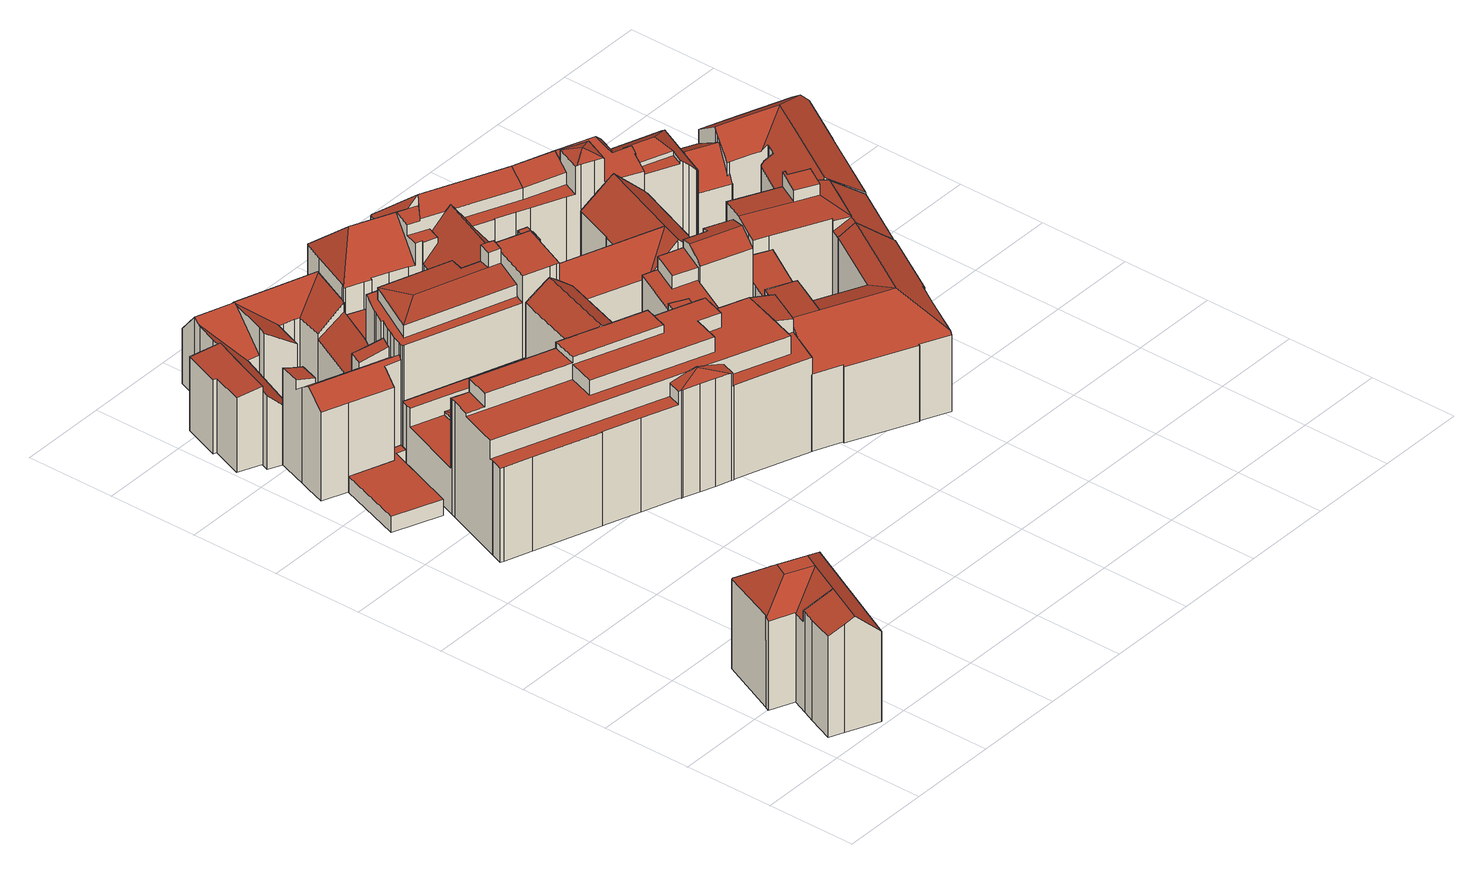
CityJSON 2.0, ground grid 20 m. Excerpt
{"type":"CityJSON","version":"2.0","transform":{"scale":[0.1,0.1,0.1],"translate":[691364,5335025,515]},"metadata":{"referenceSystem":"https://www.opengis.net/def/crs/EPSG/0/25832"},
"CityObjects":{
"building1":{"type":"Building","attributes":{"Gemeindeschluessel":"09162000","HoeheDach":"542.093","HoeheGrund":"515.956","Methode":"2000","NiedrigsteTraufeDesGebaeudes":"536.508","Geometrietyp2DReferenz":"3000","function":"31001_9998","roofType":"3100","measuredHeight":26.14,"storeysAboveGround":5},"geometry":[{"type":"MultiSurface","lod":"2","boundaries":[[[0,1,2,3]],[[4,5,6,7]],[[8,9,10,11,12]],[[13,10,9,14]],[[3,2,15,16]],[[12,5,4,8]],[[17,18,19,20]],[[21,22,23,24]],[[14,25,26,27,13]],[[28,16,15,29,30,31,32]],[[33,19,18,34,35]],[[32,31,36,37,27,26]],[[7,6,22,21]],[[13,27,37,38,11,10]],[[28,32,26,25]],[[33,35,1,0]],[[23,22,6,5,12,11,38,39,17]],[[19,33,0,3,16,28,25,14,9,8,4,7,21,24,20]],[[30,29,40]],[[40,36,31,30]],[[23,17,20,24]],[[17,39,36,40,34,18]],[[35,34,40,29,15,2,1]],[[36,39,38,37]]],"semantics":{"surfaces":[{"type":"WallSurface"},{"type":"RoofSurface"},{"type":"GroundSurface"}],"values":[0,0,0,0,0,0,0,0,0,0,0,1,0,1,0,0,1,2,0,1,0,1,1,1]}}]},
"building2":{"type":"Building","attributes":{"Gemeindeschluessel":"09162000","HoeheDach":"520.212","HoeheGrund":"516.527","Methode":"2000","NiedrigsteTraufeDesGebaeudes":"520.212","Geometrietyp2DReferenz":"3000","function":"31001_9998","roofType":"1000","measuredHeight":3.69,"storeysAboveGround":2},"geometry":[{"type":"MultiSurface","lod":"2","boundaries":[[[41,42,43,44]],[[45,46,47,48,49,50,51,43,42]],[[52,50,49,53]],[[44,43,51,54]],[[55,48,47,56]],[[57,46,45,58]],[[56,47,46,57]],[[54,51,50,52]],[[53,49,48,55]],[[41,44,54,52,53,55,56,57,58]],[[58,45,42,41]]],"semantics":{"surfaces":[{"type":"WallSurface"},{"type":"RoofSurface"},{"type":"GroundSurface"}],"values":[0,1,0,0,0,0,0,0,0,2,0]}}]},
"building3":{"type":"Building","attributes":{"Gemeindeschluessel":"09162000","HoeheDach":"534.723","HoeheGrund":"516.716","Methode":"2000","NiedrigsteTraufeDesGebaeudes":"533.783","Geometrietyp2DReferenz":"3000","function":"31001_9998","roofType":"1000","measuredHeight":18.01,"storeysAboveGround":5},"geometry":[{"type":"MultiSurface","lod":"2","boundaries":[[[59,60,61,62,63,64,65,66]],[[62,67,68,63]],[[69,70,71,68,67,72,73,74]],[[59,74,73,60]],[[66,69,74,59]],[[64,71,70,65]],[[61,72,67,62]],[[63,68,71,64]],[[60,73,72,61]],[[65,70,69,66]]],"semantics":{"surfaces":[{"type":"GroundSurface"},{"type":"WallSurface"},{"type":"RoofSurface"}],"values":[0,1,2,1,1,1,1,1,1,1]}}]},
"building4":{"type":"Building","attributes":{"Gemeindeschluessel":"09162000","HoeheDach":"540.490","HoeheGrund":"516.630","Methode":"2000","NiedrigsteTraufeDesGebaeudes":"536.910","Geometrietyp2DReferenz":"3000","function":"31001_9998","roofType":"3100","measuredHeight":23.86,"storeysAboveGround":7},"geometry":[{"type":"MultiSurface","lod":"2","boundaries":[[[75,76,77,78]],[[79,80,81,82]],[[83,84,85,86]],[[87,88,89,90]],[[91,92,93,94]],[[95,96,81,80,87,90,85,84,97,98,99,100]],[[99,98,101,102,103,104,105,106,107]],[[108,109,110,111,96,95]],[[109,108,112,113]],[[87,80,79,114,115,116,88]],[[104,103,92,91]],[[117,118,116,115]],[[113,112,76,75]],[[78,77,119,120]],[[85,90,89,121,122,123,86]],[[124,125,126,127]],[[97,128,101,98]],[[88,116,118,126,125,121,89]],[[97,84,83,129,130,94,93,131,128]],[[128,131,93,92,103,102,101]],[[122,121,125,124]],[[127,126,118,117]],[[77,76,112,108,95,100,119]],[[119,100,99,107,132,120]],[[115,114,79,82,111,110,109,113,75,78,120,132,107,106,105,104,91,94,130,129,83,86,123,122,124,127,117]],[[82,81,96,111]]],"semantics":{"surfaces":[{"type":"WallSurface"},{"type":"RoofSurface"},{"type":"GroundSurface"}],"values":[0,0,0,0,0,1,0,0,0,0,0,0,0,0,0,0,0,1,0,1,0,0,1,0,2,0]}}]},
"building5":{"type":"Building","attributes":{"Gemeindeschluessel":"09162000","HoeheDach":"522.387","HoeheGrund":"516.650","Methode":"1000","NiedrigsteTraufeDesGebaeudes":"522.387","Geometrietyp2DReferenz":"3000","function":"31001_9998","roofType":"1000","measuredHeight":5.74},"geometry":[{"type":"MultiSurface","lod":"2","boundaries":[[[133,86,134,135,136,83]],[[86,133,83,137,94,122]],[[135,134,138,139,140,136]],[[94,139,138,122]],[[136,140,139,94,137,83]],[[122,138,134,86]]],"semantics":{"surfaces":[{"type":"WallSurface"},{"type":"GroundSurface"},{"type":"RoofSurface"}],"values":[0,1,2,0,0,0]}}]},
"building6":{"type":"Building","attributes":{"Gemeindeschluessel":"09162000","HoeheDach":"522.973","HoeheGrund":"516.560","Methode":"1000","NiedrigsteTraufeDesGebaeudes":"522.973","Geometrietyp2DReferenz":"3000","function":"31001_9998","roofType":"1000","measuredHeight":6.41,"storeysAboveGround":2},"geometry":[{"type":"MultiSurface","lod":"2","boundaries":[[[141,142,143,144]],[[124,144,143,145]],[[124,122,94,91,146,147,141,144]],[[124,145,148,122]],[[94,149,150,91]],[[91,150,151,146]],[[149,148,145,143,142,152,151,150]],[[122,148,149,94]],[[147,152,142,141]],[[146,151,152,147]]],"semantics":{"surfaces":[{"type":"WallSurface"},{"type":"GroundSurface"},{"type":"RoofSurface"}],"values":[0,0,1,0,0,0,2,0,0,0]}}]},
"building7":{"type":"Building","attributes":{"Gemeindeschluessel":"09162000","HoeheDach":"534.900","HoeheGrund":"516.606","Methode":"2000","NiedrigsteTraufeDesGebaeudes":"528.037","Geometrietyp2DReferenz":"3000","function":"31001_9998","roofType":"3100","measuredHeight":18.29,"storeysAboveGround":3},"geometry":[{"type":"MultiSurface","lod":"2","boundaries":[[[153,154,155,156,157,158]],[[104,159,160,161]],[[162,163,164,165]],[[166,167,168,169]],[[170,171,172,173]],[[146,174,175,176]],[[169,168,163,162]],[[153,177,178,154]],[[171,170,165,164]],[[179,180,181,182]],[[182,181,183,184]],[[174,146,177,153,158]],[[155,183,181,180,156]],[[161,160,167,166]],[[178,177,146,176,104,161,166,169,162,165,170,173,185,179,182,184]],[[176,175,159,104]],[[171,164,163,168,167,160,159,175,174,158,157,172]],[[178,184,183,155,154]],[[185,173,172,157,156]],[[185,156,180,179]]],"semantics":{"surfaces":[{"type":"RoofSurface"},{"type":"WallSurface"},{"type":"GroundSurface"}],"values":[0,1,1,1,1,1,1,1,1,1,1,1,0,1,2,1,0,1,1,1]}}]},
"building8":{"type":"Building","attributes":{"Gemeindeschluessel":"09162000","HoeheDach":"534.700","HoeheGrund":"516.391","Methode":"2000","NiedrigsteTraufeDesGebaeudes":"528.458","Geometrietyp2DReferenz":"3000","function":"31001_1000","roofType":"3100","measuredHeight":18.31},"geometry":[{"type":"MultiSurface","lod":"2","boundaries":[[[186,187,188,189]],[[187,186,190,191]],[[192,193,194,195]],[[196,197,198,199,200,201,202,203]],[[204,205,206,207]],[[208,209,210,211,212,203,202]],[[198,213,214,215]],[[207,206,216,217]],[[216,218,219,217]],[[220,197,196,221]],[[222,211,210,223]],[[208,224,225,209]],[[226,227,228,229]],[[230,193,192,231]],[[232,233,227,226]],[[198,197,220,213]],[[234,235,236,237]],[[237,236,238,239]],[[230,240,241,242,243,244,245,194,193]],[[246,247,233,232]],[[229,228,248,249]],[[240,230,231,250]],[[198,215,251,252,190,186,189,199]],[[188,253,254,200,199,189]],[[216,206,205,248,228,227,233,247,255,238,236,235,256,201,200,254,218]],[[242,241,257,258]],[[259,256,235,234]],[[260,255,247,246]],[[244,243,261,191,190,252]],[[194,245,251,215,214,195]],[[219,218,254,253]],[[222,262,212,211]],[[196,203,212,262,221]],[[188,187,191,261,258,257,250,231,192,195,214,213,220,221,262,222,223,225,224,259,234,237,239,260,246,232,226,229,249,204,207,217,219,253]],[[244,252,251,245]],[[223,210,209,225]],[[238,255,260,239]],[[249,248,205,204]],[[259,224,208,202,201,256]],[[261,243,242,258]],[[257,241,240,250]]],"semantics":{"surfaces":[{"type":"WallSurface"},{"type":"RoofSurface"},{"type":"GroundSurface"}],"values":[0,0,0,1,0,1,0,0,0,0,0,0,0,0,0,0,0,0,1,0,0,0,1,0,1,0,0,0,0,0,0,0,0,2,0,0,0,0,0,0,0]}}]},
"building9":{"type":"Building","attributes":{"Gemeindeschluessel":"09162000","HoeheDach":"547.427","HoeheGrund":"515.998","Methode":"2000","NiedrigsteTraufeDesGebaeudes":"522.820","Geometrietyp2DReferenz":"3000","function":"31001_9998","roofType":"1000","measuredHeight":31.43,"storeysAboveGround":7},"geometry":[{"type":"MultiSurface","lod":"2","boundaries":[[[263,264,265,266,267,268,269]],[[270,271,272,273]],[[274,275,276,277]],[[278,279,280,281]],[[282,283,284,285]],[[286,287,271,270]],[[288,289,290,291]],[[292,293,294,295]],[[296,297,298,299]],[[300,301,302,303,304,305,306,307,308,309]],[[310,311,312,313]],[[314,315,316,317,318,319,320,301,300,321,322,323]],[[324,325,326]],[[327,328,329,330]],[[331,332,333,334]],[[335,336,337,338,339,340,341,342,343,344,345,346,347,348]],[[349,350,351,352]],[[339,353,354,277,340]],[[355,264,263,356]],[[280,291,357,358]],[[359,360,361,362,363,364,365,366]],[[367,368,369,370,371,338,337,336,335,348,372]],[[266,373,374,375,376,377,267]],[[312,311,378,297]],[[379,332,331,380,381,382,383]],[[356,263,269,384]],[[295,294,385,386]],[[387,388,389,390]],[[391,392,393,394]],[[391,395,392]],[[396,397,293,292]],[[398,399,400,401,402,403]],[[326,404,405]],[[406,407,408,379,383,409,410,411,412]],[[413,316,315,414]],[[415,416,417,418]],[[419,420,421,422]],[[423,314,323,424]],[[425,426,427,428]],[[343,395,391,344]],[[325,429,326]],[[430,431,432,433,434,275,274]],[[435,436,437,438,439,440]],[[338,371,441,353,339]],[[326,442,404]],[[443,444,445,446]],[[326,405,447]],[[448,449,411,410]],[[436,450,451,452,453,454,437]],[[455,456,457,458,459,460,461]],[[462,463,464,465,459,458,466,467,468,428,427,469,470,471,379,408]],[[378,286,270,472]],[[393,473,394]],[[397,474,278,293]],[[475,328,327,476,359,366,477]],[[277,354,478,430,274]],[[479,480,481,482]],[[483,484,289,288]],[[289,326,290]],[[485,486,268,487,319,318,488]],[[474,489,279,278]],[[357,490,491,358]],[[474,310,313,489]],[[492,493,273,388]],[[494,299,480,442]],[[340,277,276,341]],[[385,387,390,386]],[[472,270,273,493]],[[471,333,332,379]],[[495,496,497,498,434,433,421,420,499,500,501]],[[502,503,504,376,505,461,460,459,465,464,506,443,446,415,418,507,303,302]],[[508,509,441,371]],[[299,298,481,480]],[[404,442,480,479]],[[453,452,351,350,466,458,457]],[[269,268,486,384]],[[279,288,291,280]],[[365,364,363,400,399,398,510,511]],[[512,513,387,385]],[[514,515,516,517]],[[508,371,370,369,368,518]],[[290,326,447]],[[484,324,326]],[[519,520,287,286]],[[320,521,503,502,302,301]],[[494,442,326]],[[346,473,395,343,342,341,276,275,434,498,497,496,495,501,347]],[[344,391,394,345]],[[484,326,289]],[[306,305,522,523]],[[407,406,524,525]],[[464,463,526,506]],[[527,528,529,530,531,422,421,433,432]],[[323,322,321,532,533,424]],[[446,445,416,415]],[[375,534,455,461,505,376]],[[535,518,368,367]],[[297,378,472,298]],[[536,537,381,380,538,539,540,541,542,543,544]],[[488,318,317,545]],[[414,315,314,423]],[[361,360,359,476,327,330,546,349,352,451,450,436,435,440,547,548,549,550,551,355,356,384,486,485,488,545,413,414,423,424,533,532,309,308,307,306,523,552,553,554,555,419,422,531,530,529,556,557,543,542,541,540,539,558,559,560,403,402,401,362]],[[429,494,326]],[[489,483,288,279]],[[358,491,513,512]],[[440,439,561,547]],[[562,563,511,510,564,565,283,282,426]],[[534,375,374,566]],[[409,383,382,381,537,536,544,448,410],[390,389,272,271,287,520,567,396,292,295,386]],[[311,519,286,378]],[[568,312,297,296]],[[554,500,499,555]],[[515,412,411]],[[548,547,561,566,374,373,549]],[[345,394,473,346]],[[285,284,569,570]],[[352,351,452,451]],[[515,411,449,571,528,527,516]],[[570,569,572,559,558,539,538]],[[388,273,272,389]],[[506,526,444,443]],[[555,499,420,419]],[[482,481,493,492]],[[535,367,372,522,305,304]],[[393,392,395,473]],[[334,470,469,427,426,282,285,570,538,380,331]],[[550,549,373,266,265,551]],[[545,317,316,413]],[[293,278,281,294]],[[475,477,562,426,425]],[[524,406,412,515,514,517,478,354,353,441,509]],[[429,296,299,494]],[[349,546,330,329,467,466,350]],[[334,333,471,470]],[[517,516,527,432,431,430]],[[396,567,573,397]],[[477,366,365,511,563,562]],[[405,404,479,490]],[[294,281,512,385]],[[567,520,519,573]],[[522,372,348,347,501,500,554,553,552,523]],[[325,568,296,429]],[[489,313,574,483]],[[397,573,310,474]],[[447,405,490,357]],[[564,510,398,403,560,559,572]],[[490,479,482,491]],[[377,376,504,503]],[[507,418,417,525,524,509,508,518,535,304,303]],[[283,565,564,572,569,284]],[[483,574,324,484]],[[491,482,492,513]],[[532,321,300,309]],[[313,312,568,574]],[[454,453,457,456]],[[430,478,517]],[[445,444,526,463,462,408,407,525,417,416]],[[573,519,311,310]],[[268,267,377,503,521,487]],[[401,400,363,362]],[[551,265,264,355]],[[449,448,544,543,557,556,571]],[[529,528,571,556]],[[281,280,358,512]],[[513,492,388,387]],[[298,472,493,481]],[[319,487,521,320]],[[561,439,438,437,454,456,455,534,566]],[[574,568,325,324]],[[468,467,329,328,475,425,428]],[[291,290,447,357]]],"semantics":{"surfaces":[{"type":"RoofSurface"},{"type":"WallSurface"},{"type":"GroundSurface"}],"values":[0,0,0,0,1,0,0,0,0,1,0,0,0,1,1,0,1,1,1,0,1,1,0,0,1,1,0,0,0,0,0,1,0,1,1,1,1,1,1,1,0,1,1,1,0,1,0,1,1,1,1,0,0,0,1,1,0,0,0,1,0,0,0,0,0,1,0,0,0,0,0,1,0,0,0,1,0,0,0,1,0,0,0,0,1,0,1,1,0,1,1,1,1,1,1,1,1,0,1,1,1,2,0,0,0,1,1,1,0,0,0,1,1,1,1,1,1,0,1,0,1,1,0,0,0,0,1,1,0,1,0,0,1,1,0,0,0,0,0,0,1,0,0,0,0,1,0,1,1,0,0,0,1,0,1,1,0,0,0,1,1,1,1,0,0,0,1,0,0,0,0]}}]},
"building10":{"type":"Building","attributes":{"Gemeindeschluessel":"09162000","HoeheDach":"550.510","HoeheGrund":"516.141","Methode":"2000","NiedrigsteTraufeDesGebaeudes":"523.410","Geometrietyp2DReferenz":"3000","function":"31001_9998","roofType":"3100","measuredHeight":34.37,"storeysAboveGround":6},"geometry":[{"type":"MultiSurface","lod":"2","boundaries":[[[575,576,577,578]],[[575,579,580,581,582,576]],[[583,584,585,586,587,588]],[[589,590,591,592,593]],[[594,595,596,597,598]],[[599,600,601,602,598,597]],[[603,604,605,606,607,608]],[[609,610,605,604]],[[611,612,613,614]],[[587,586,615,616]],[[617,618,619,620,621,622]],[[623,624,625,626]],[[627,628,629,630,631,632]],[[633,616,634,635,636,637]],[[615,586,585,625,624]],[[638,639,607,606]],[[640,641,642,643]],[[644,645,646,647,632,631]],[[648,649,650,651]],[[627,632,647,652]],[[653,654,655,656]],[[657,658,659,660]],[[661,662,663,664]],[[628,665,666,667,629]],[[614,613,668,669]],[[595,670,671,672,596]],[[673,674,675,676]],[[648,677,678,649]],[[679,680,681,682]],[[683,635,634,623,684]],[[685,686,619,618]],[[596,672,599,597]],[[687,683,639,638]],[[683,687,636,635]],[[589,593,641,640]],[[688,689,690,633,637]],[[584,603,608,626,625,585]],[[662,691,630,629,692]],[[582,581,621,620]],[[693,694,695,696,697,698]],[[694,699,646,645,700,695]],[[617,622,610,609]],[[682,681,701,702]],[[661,664,696,695,700]],[[599,592,591,703,704,698,697,663]],[[705,706,686,685]],[[707,708,580,579]],[[709,710,706,705]],[[620,619,686,706,710,659,658,577,576,582]],[[599,663,662,692,600]],[[676,675,711,712]],[[664,663,697,696]],[[713,703,591,590]],[[714,715,612,611]],[[701,681,680,650,649,678,716,642,641,593,592,599,672,671]],[[602,717,594,598]],[[718,717,602,601,719,720]],[[684,623,626,608,607,639]],[[721,704,703,713]],[[693,698,704,721]],[[688,637,715,714]],[[652,647,646,699]],[[578,577,658,657]],[[661,700,645,644,691,662]],[[648,651,679,682,702,670,595,594,717,718,689,688,714,611,614,669,673,676,712,653,656,707,579,575,578,657,660,709,705,685,618,617,609,604,603,584,583,665,628,627,652,699,694,693,721,713,590,589,640,643,722,677]],[[722,716,678,677]],[[651,650,680,679]],[[712,711,654,653]],[[643,642,716,722]],[[656,655,708,707]],[[634,616,615,624,623]],[[691,644,631,630]],[[718,720,690,689]],[[684,639,683]],[[669,668,674,673]],[[583,588,666,665]],[[687,638,606,605,610,622,621,581,580,708,655,654,711,675,674,668,613,612,715,637,636]],[[670,702,701,671]],[[660,659,710,709]],[[667,666,588,587,616,633,690,720,719]],[[667,719,601,600,692,629]]],"semantics":{"surfaces":[{"type":"WallSurface"},{"type":"RoofSurface"},{"type":"GroundSurface"}],"values":[0,0,0,0,0,1,0,0,0,0,0,0,0,0,1,0,0,1,0,0,0,0,0,0,0,0,0,0,0,1,0,1,0,0,0,0,0,1,0,0,0,0,0,1,1,0,0,0,1,1,0,0,0,0,1,0,0,1,0,0,0,0,0,0,2,0,0,0,0,0,0,0,0,1,0,0,1,0,0,1,0]}}]},
"building11":{"type":"Building","attributes":{"Gemeindeschluessel":"09162000","HoeheDach":"523.420","HoeheGrund":"516.300","Methode":"2000","NiedrigsteTraufeDesGebaeudes":"523.420","Geometrietyp2DReferenz":"3000","function":"51009_1610","roofType":"1000","measuredHeight":7.12},"geometry":[{"type":"MultiSurface","lod":"2","boundaries":[[[695,723,724,725,726]],[[727,723,695,728]],[[729,730,731,727,728]],[[728,695,726,729]],[[729,726,725,730]],[[731,724,723,727]],[[730,725,724,731]]],"semantics":{"surfaces":[{"type":"RoofSurface"},{"type":"WallSurface"},{"type":"GroundSurface"}],"values":[0,1,2,1,1,1,1]}}]},
"building12":{"type":"Building","attributes":{"Gemeindeschluessel":"09162000","HoeheDach":"551.150","HoeheGrund":"516.136","Methode":"2000","NiedrigsteTraufeDesGebaeudes":"536.409","Geometrietyp2DReferenz":"3000","function":"31001_9998","roofType":"3100","measuredHeight":35.01,"storeysAboveGround":7},"geometry":[{"type":"MultiSurface","lod":"2","boundaries":[[[732,733,734]],[[735,736,737,618]],[[738,739,740,741]],[[742,743,744,745]],[[746,747,733,732]],[[748,721,749,750,751,752,753]],[[754,755,756,757,758,759]],[[760,761,762]],[[763,764,765,766,767]],[[609,768,739,738]],[[583,769,770,584]],[[771,772,773,774]],[[775,776,777,778,779]],[[780,781,782]],[[783,784,761,760]],[[754,759,785,786,787,788,789,790,791]],[[792,793,788,787,794,795,796,797]],[[705,798,799,709]],[[618,737,800,685]],[[801,790,789,802]],[[751,762,803,742,745,804,752]],[[778,777,805,806,807,808]],[[584,770,809,603]],[[775,810,811,812,813,799,798,800,737,736,776]],[[814,782,781,815,816,817,818,819,820,740,739,768,821,809,770,769]],[[816,807,806,817]],[[822,823,824,825]],[[810,775,734,826,827,828,829,830]],[[628,831,832,665]],[[735,833,805,777,776,736]],[[795,794,834,835]],[[836,761,784,837]],[[838,839,840,841]],[[743,825,824,773,772,842,733]],[[603,809,821,604]],[[660,813,812,657]],[[843,828,827,844]],[[845,846,758,757]],[[746,732,734,775,779]],[[815,808,807,816]],[[751,750,760,762]],[[804,745,744,847]],[[819,848,849,820]],[[850,764,763]],[[851,852,853,854]],[[855,657,812,811,856]],[[786,785,857,858]],[[859,590,589,860]],[[814,832,831,861,862,863,864,865,866,780,782]],[[867,854,853,830,829]],[[841,840,868,869]],[[768,609,604,821]],[[822,825,839,838]],[[869,868,765,764,850,846,845,870]],[[803,762,761,836]],[[864,871,865]],[[802,789,788,793]],[[834,786,858,835]],[[781,780,744,743,733,747]],[[756,755,872,801,802,793,792,589,590,713,721,748,873,874,875,876,877,627,628,665,583,584,603,604,609,738,741,849,848,878,833,735,618,685,705,709,660,657,855,851,854,867,843,844,771,774,823,822,838,841,869,870,845,757]],[[848,819,818,878]],[[879,875,874,880]],[[857,785,759,758,846,850,763,767,881]],[[755,754,791,872]],[[713,590,859,837,784,783,882]],[[879,880,883,753,752,804,847,866,865,871]],[[709,799,813,660]],[[742,766,765,868,840,839,825,743]],[[583,665,832,814,769]],[[741,740,820,849]],[[855,856,852,851]],[[685,800,798,705]],[[627,861,831,628]],[[872,791,790,801]],[[771,844,827,884,842,772]],[[876,863,862,877]],[[833,878,818,817,806,805]],[[810,830,853,852,856,811]],[[749,882,783,760,750]],[[826,884,827]],[[859,860,797,796,881,767,766,742,803,836,837]],[[792,797,860,589]],[[795,835,858,857,881,796]],[[774,773,824,823]],[[847,744,780,866]],[[781,747,746,779,778,808,815]],[[748,753,883,873]],[[734,733,842,884,826]],[[794,787,786,834]],[[876,875,879,871,864,863]],[[867,829,828,843]],[[713,882,749,721]],[[877,862,861,627]],[[873,883,880,874]]],"semantics":{"surfaces":[{"type":"WallSurface"},{"type":"RoofSurface"},{"type":"GroundSurface"}],"values":[0,0,0,1,0,0,0,1,1,0,0,0,0,0,1,1,0,0,0,0,0,1,0,1,1,0,0,1,0,0,1,0,0,1,0,0,0,0,1,0,1,0,0,0,0,0,1,0,1,0,0,0,0,0,0,0,0,0,1,2,0,0,1,0,0,1,0,1,0,0,0,0,0,0,0,0,0,1,1,0,1,0,0,0,0,0,0,1,0,0,0,0,0,0]}}]},
"building13":{"type":"Building","attributes":{"Gemeindeschluessel":"09162000","HoeheDach":"539.870","HoeheGrund":"516.060","Methode":"2000","NiedrigsteTraufeDesGebaeudes":"519.940","Geometrietyp2DReferenz":"3000","function":"31001_9998","roofType":"3100","measuredHeight":23.81,"storeysAboveGround":6},"geometry":[{"type":"MultiSurface","lod":"2","boundaries":[[[885,886,887,888]],[[889,890,891,892]],[[893,894,895,896]],[[897,898,899,900]],[[901,902,903,904,905]],[[906,907,908,909,910,911,912]],[[913,914,906,912]],[[915,916,917,918]],[[919,904,903,920]],[[896,895,921,922]],[[923,924,925,926]],[[904,919,927,928,929,930,931,932,905]],[[933,934,935,936]],[[910,909,937,938]],[[902,939,940,941,942,903]],[[930,929,887,886,943,944,925,924,937,909,908]],[[908,907,931,930]],[[941,945,946,936,935,947,942]],[[948,892,891,949,916,915]],[[921,950,951,914,913,952,953,922]],[[954,955,890,889]],[[918,917,894,893]],[[926,925,944,956]],[[940,898,897,957,945,941]],[[958,959,960,961]],[[961,962,963,964,954,889,892,948,915,918,893,896,922,953,952,913,912,911,910,938,923,926,956,965,885,888,966,933,936,946,945,957,897,900,958]],[[938,937,924,923]],[[905,932,931,907,906,914,951,950]],[[967,968,969,960,959,899,898,940,939,902]],[[956,944,943,965]],[[920,903,942,947]],[[965,943,886,885]],[[920,947,935,934,928,927,919]],[[961,960,969,962]],[[954,964,963,962,969,968,967,955]],[[900,899,959,958]],[[917,916,949,891,890,955,967,902,901,905,950,921,895,894]],[[929,928,934,933,966,888,887]]],"semantics":{"surfaces":[{"type":"WallSurface"},{"type":"RoofSurface"},{"type":"GroundSurface"}],"values":[0,0,0,0,1,0,0,0,0,0,0,0,0,0,1,1,0,0,0,0,0,0,0,0,0,2,0,1,1,0,0,0,1,0,0,0,1,0]}}]},
"building14":{"type":"Building","attributes":{"Gemeindeschluessel":"09162000","HoeheDach":"543.184","HoeheGrund":"516.090","Methode":"2000","NiedrigsteTraufeDesGebaeudes":"534.345","Geometrietyp2DReferenz":"3000","function":"31001_9998","roofType":"3100","measuredHeight":27.09,"storeysAboveGround":7},"geometry":[{"type":"MultiSurface","lod":"2","boundaries":[[[970,971,972,973,974]],[[900,897,975,945,936,976,933,977,888,885,965,978,979,980,981,982,983,984,985,986,987,988]],[[977,933,989,990,991,888]],[[972,992,993,973]],[[994,995,996,997]],[[998,999,1000,985,984,983,1001]],[[972,1002,1003,1004,1005,992]],[[1004,1003,1006,988,987,986,1007]],[[982,1008,1001,983]],[[900,1009,898,897]],[[975,897,898,971,970,945]],[[1010,1011,995,994]],[[997,996,1012,981,980,979,1013]],[[981,1012,1008,982]],[[974,973,993,989,933,976,936]],[[988,1006,1009,900]],[[1011,998,1001,1008,1012,996,995]],[[898,1009,1006,1003,1002,972,971]],[[991,990,989,993,992,1010,994,1014,1015,1016]],[[945,970,974,936]],[[1015,1014,1013,979,978,965]],[[994,997,1013,1014]],[[999,998,1011,1010]],[[888,991,1016,885]],[[1005,1004,1007,1000,999,1010,992]],[[985,1000,1007,986]],[[885,1016,1015,965]]],"semantics":{"surfaces":[{"type":"RoofSurface"},{"type":"GroundSurface"},{"type":"WallSurface"}],"values":[0,1,2,2,2,2,2,2,2,2,2,2,2,2,2,2,0,0,0,2,2,0,2,2,0,2,2]}}]},
"building15":{"type":"Building","attributes":{"Gemeindeschluessel":"09162000","HoeheDach":"537.921","HoeheGrund":"516.160","Methode":"2000","NiedrigsteTraufeDesGebaeudes":"520.029","Geometrietyp2DReferenz":"3000","function":"31001_9998","roofType":"1000","measuredHeight":21.76,"storeysAboveGround":4},"geometry":[{"type":"MultiSurface","lod":"2","boundaries":[[[1017,1018,1019,1020]],[[1021,1022,1019,1018,1023,1024,1025,1026]],[[1027,1028,1029,1030,1031,1032,1033,1034,1035,1036,1037]],[[1021,1033,1032,1031,1038,1039,1040,1041,1022]],[[1018,1017,1042,1043,1044,1023]],[[1045,1046,1028,1027,1037,1047]],[[1020,1019,1022,1041]],[[1048,1049,1044,1043]],[[1033,1021,1026,1034]],[[1050,1051,1052,1053]],[[1037,1036,1035,1054,1055,1047]],[[1053,1052,1049,1048]],[[1035,1034,1026,1025,1024,1051,1050,1056,1057,1058,1054]],[[1023,1044,1049,1052,1051,1024]],[[1048,1043,1042,1017,1020,1041,1040,1039,1038,1059,1060,1046,1045,1047,1055,1054,1058,1057,1056,1050,1053]],[[1030,1029,1060,1059,1038,1031]],[[1060,1029,1028,1046]]],"semantics":{"surfaces":[{"type":"WallSurface"},{"type":"RoofSurface"},{"type":"GroundSurface"}],"values":[0,1,1,0,0,0,0,0,0,0,0,0,0,1,2,0,0]}}]},
"building16":{"type":"Building","attributes":{"Gemeindeschluessel":"09162000","HoeheDach":"540.256","HoeheGrund":"516.060","Methode":"2000","NiedrigsteTraufeDesGebaeudes":"534.549","Geometrietyp2DReferenz":"3000","function":"31001_9998","roofType":"3100","measuredHeight":24.2,"storeysAboveGround":5},"geometry":[{"type":"MultiSurface","lod":"2","boundaries":[[[1061,1062,1063,1064]],[[1065,1066,1067,1068,1069,1070]],[[1071,1072,1073,1074]],[[1075,1076,1077,1078,1079,1080]],[[1081,986,1082,1083,1084,985]],[[1082,1085,1086,1080,1079,1078,1087,1088,1089,1083]],[[988,1085,1082,986]],[[1090,1086,1085,988]],[[1091,1092,1093,1094,1095,1096]],[[1068,1067,1091,1096]],[[985,1084,1097,983]],[[1098,1099,1088,1087,1100,1101,1102,1093,1092]],[[982,1103,1104,981]],[[1064,1063,1105,1106]],[[1102,1101,1100,1107,1108,1109,1094,1093]],[[1078,1077,1110,1107,1100,1087]],[[1111,1112,1113,1088,1099,1098,1092,1091,1067,1066,1065]],[[1114,1115,1116,1117]],[[1106,1105,1118,1119]],[[1117,1120,1072,1071]],[[1075,1080,1086,1090]],[[1121,1122,1123,1124]],[[1118,1125,1122,1121,1126,1119]],[[1127,1128,1062,1061]],[[1116,1120,1117]],[[981,1104,1115,1114]],[[1129,1130,1124,1123,1113,1112,1111,1131]],[[983,1097,1103,982]],[[1076,1075,1090,988,986,1081,985,983,982,981,1114,1117,1071,1074,1127,1061,1064,1106,1119,1126,1121,1124,1130,1129,1131,1070,1069,1068,1096,1095,1094,1109,1108,1107,1110,1077]],[[1097,1084,1083,1089,1088,1113,1123,1122,1125,1118,1105,1063,1062,1128,1073,1072,1120,1116,1115,1104,1103]],[[1131,1111,1065,1070]],[[1074,1073,1128,1127]]],"semantics":{"surfaces":[{"type":"WallSurface"},{"type":"RoofSurface"},{"type":"GroundSurface"}],"values":[0,0,0,0,0,1,0,0,0,0,0,1,0,0,0,0,1,0,0,0,0,0,0,0,0,0,0,0,2,1,0,0]}}]}
},
"vertices":[
[43,55,10],[43,55,244],[67,113,242],[67,113,10],[173,309,10],[173,309,218],[181,306,218],[181,306,10],[110,336,10],[103,339,10],[103,339,216],[105,338,218],[110,336,218],[46,210,221],[46,210,10],[79,140,241],[79,140,10],[274,264,218],[147,10,218],[147,10,10],[274,264,10],[200,298,10],[200,298,217],[207,295,217],[207,295,10],[40,199,10],[40,199,216],[42,204,221],[95,176,10],[82,147,241],[82,147,216],[94,175,215],[95,176,217],[75,41,10],[96,32,271],[75,41,260],[178,196,271],[118,223,271],[134,254,271],[194,228,271],[141,122,271],
[37,1112,15],[37,1112,52],[88,1257,52],[88,1257,15],[142,1071,52],[202,1235,52],[222,1227,52],[227,1239,52],[229,1245,52],[194,1256,52],[182,1223,52],[194,1256,15],[229,1245,15],[182,1223,15],[227,1239,15],[222,1227,15],[202,1235,15],[142,1071,15],
[2,1460,17],[29,1530,17],[22,1533,17],[53,1615,17],[114,1591,17],[94,1542,17],[72,1486,17],[54,1439,17],[53,1615,188],[114,1591,197],[54,1439,197],[72,1486,197],[94,1542,197],[22,1533,188],[29,1530,189],[2,1460,189],
[182,1223,16],[182,1223,221],[88,1257,221],[88,1257,16],[248,1285,16],[248,1285,227],[239,1269,241],[239,1269,16],[99,1343,16],[99,1343,224],[189,1310,224],[189,1310,16],[253,1294,219],[253,1294,244],[192,1316,230],[192,1316,219],[97,1399,16],[97,1399,235],[115,1391,231],[115,1391,16],[232,1252,255],[233,1253,254],[101,1349,219],[62,1364,219],[55,1344,236],[46,1320,255],[62,1364,241],[75,1401,240],[77,1409,240],[77,1409,16],[75,1401,16],[62,1364,16],[55,1344,16],[229,1245,249],[229,1245,16],[232,1252,16],[233,1253,16],[194,1256,248],[194,1256,16],[253,1294,16],[254,1297,16],[254,1297,245],[267,1319,16],[267,1319,246],[32,1278,221],[32,1278,16],[207,1347,230],[207,1347,16],[192,1316,16],[219,1341,16],[219,1341,233],[263,1320,245],[263,1320,16],[101,1349,231],[101,1349,16],[114,1387,16],[114,1387,231],[46,1320,16],
[149,1324,16],[189,1310,74],[149,1324,74],[99,1343,74],[101,1348,16],[207,1347,74],[115,1391,74],[101,1348,74],
[224,1382,16],[224,1382,80],[237,1377,80],[237,1377,16],[219,1341,80],[120,1451,16],[232,1398,16],[207,1347,80],[115,1391,80],[97,1399,80],[120,1451,80],[232,1398,80],
[174,1573,131],[199,1565,132],[232,1651,199],[147,1680,199],[143,1668,190],[174,1572,130],[77,1409,155],[48,1423,185],[48,1423,16],[94,1542,16],[94,1542,187],[114,1591,188],[114,1591,16],[54,1439,16],[54,1439,186],[72,1486,186],[72,1486,16],[123,1616,16],[123,1616,189],[140,1660,190],[140,1660,16],[120,1451,134],[97,1400,136],[97,1400,16],[174,1573,16],[199,1565,16],[164,1724,16],[164,1724,143],[249,1697,142],[249,1697,16],[232,1652,198],[232,1652,16],[147,1680,16],
[369,1502,196],[369,1502,14],[410,1592,14],[410,1592,196],[365,1495,196],[365,1495,14],[219,1341,14],[219,1341,140],[237,1376,139],[237,1376,14],[297,1585,143],[320,1578,143],[331,1574,143],[411,1594,196],[411,1595,197],[233,1655,197],[233,1654,196],[288,1588,143],[361,1660,14],[361,1660,143],[361,1659,144],[361,1659,14],[232,1652,196],[199,1565,197],[191,1546,196],[262,1524,143],[285,1589,145],[331,1574,14],[308,1511,14],[308,1511,148],[364,1658,144],[364,1658,14],[430,1636,145],[430,1636,14],[320,1578,14],[297,1585,14],[262,1524,14],[191,1546,14],[232,1652,14],[199,1565,14],[351,1663,14],[351,1663,144],[354,1662,144],[354,1662,14],[263,1320,175],[263,1320,14],[328,1670,14],[328,1670,144],[250,1696,14],[250,1696,145],[318,1674,144],[318,1674,14],[318,1675,143],[318,1675,14],[281,1348,176],[283,1352,176],[314,1400,178],[318,1407,178],[364,1493,175],[307,1510,135],[324,1671,14],[324,1671,144],[355,1663,143],[355,1663,14],[281,1348,14],[307,1510,148],[364,1493,196],[431,1636,14],[431,1636,144],[324,1672,143],[249,1697,144],[283,1352,14],[314,1400,14],[249,1697,14],[324,1672,14],[318,1407,14],[285,1589,14],
[478,761,259],[512,749,259],[545,737,259],[576,726,259],[535,772,274],[474,763,259],[474,762,259],[657,1059,88],[658,1061,78],[630,1070,78],[630,1068,88],[424,975,147],[474,1121,147],[456,1127,147],[406,981,147],[616,963,97],[618,972,105],[602,980,105],[596,973,97],[780,970,253],[780,970,283],[726,990,283],[726,990,253],[675,1039,88],[676,1040,78],[621,983,111],[625,996,114],[618,999,114],[609,989,111],[614,955,78],[615,957,88],[592,969,88],[591,967,78],[652,1025,111],[662,1032,105],[649,1046,105],[643,1035,111],[107,924,227],[109,930,227],[109,930,269],[142,1015,269],[142,1015,276],[157,1054,276],[157,1054,10],[142,1015,10],[109,930,10],[107,924,10],[664,982,97],[675,1015,97],[666,1014,105],[658,987,105],[103,893,227],[164,872,227],[309,821,227],[309,822,227],[391,793,227],[470,765,227],[481,796,227],[105,920,227],[96,896,227],[96,895,227],[639,1002,114],[642,1012,114],[628,1010,116],[876,908,10],[876,908,83],[850,860,83],[850,860,10],[669,953,253],[669,953,268],[706,933,268],[706,933,253],[200,1055,115],[238,1042,115],[357,999,115],[380,991,115],[402,983,115],[406,981,115],[456,1127,115],[422,1139,115],[406,1145,115],[369,1037,115],[251,1080,115],[288,1188,115],[217,1213,115],[162,1069,115],[802,769,10],[802,769,257],[800,765,257],[800,765,10],[402,983,321],[406,981,321],[512,749,10],[478,761,10],[601,1002,111],[590,998,105],[905,962,10],[907,966,10],[924,998,10],[928,1006,10],[928,1006,296],[924,998,299],[907,966,311],[905,962,309],[200,1055,276],[200,1055,307],[238,1042,307],[357,999,307],[380,991,307],[162,1069,276],[579,725,258],[581,724,258],[592,756,258],[554,770,269],[536,776,274],[670,1036,97],[640,897,268],[727,1063,253],[727,1063,78],[669,953,78],[640,897,78],[474,762,10],[576,993,88],[574,993,78],[578,1023,88],[592,1050,88],[591,1052,78],[576,1023,78],[369,1037,123],[361,1101,138],[296,1124,138],[251,1080,123],[406,1145,123],[649,958,78],[648,960,88],[864,1015,301],[866,1019,299],[871,1032,295],[871,1032,10],[866,1019,10],[864,1015,10],[618,1021,114],[615,1014,114],[570,922,321],[570,922,303],[640,897,303],[570,922,78],[522,939,78],[522,939,284],[522,939,321],[309,821,10],[164,872,10],[342,878,269],[342,878,303],[362,936,303],[362,936,269],[229,1238,10],[229,1238,157],[478,1151,157],[478,1151,10],[103,893,10],[96,895,10],[774,960,83],[774,960,253],[725,866,253],[725,866,83],[641,1018,114],[424,975,284],[474,1121,284],[484,1149,284],[484,1149,157],[474,1121,157],[630,709,10],[748,667,10],[748,667,227],[630,709,227],[584,725,227],[584,725,10],[380,991,321],[629,1026,114],[621,842,269],[621,842,303],[601,784,303],[601,784,269],[614,1006,114],[582,1114,78],[582,1114,284],[790,747,10],[795,756,10],[795,756,258],[790,747,258],[790,747,227],[732,706,227],[751,761,227],[751,761,268],[780,846,268],[780,846,269],[751,761,269],[732,706,269],[679,883,303],[689,879,303],[689,879,269],[725,866,269],[833,827,255],[833,827,83],[780,846,83],[689,879,253],[679,883,253],[679,883,268],[654,1054,97],[288,1188,123],[646,965,97],[883,921,83],[883,921,10],[883,921,292],[424,975,321],[609,1031,111],[629,1040,111],[629,1053,105],[602,1039,105],[639,984,111],[634,997,114],[470,765,10],[474,763,10],[470,765,258],[391,793,10],[643,974,105],[602,1017,111],[591,1019,105],[596,1046,97],[630,1062,97],[636,1023,114],[288,1188,157],[406,1145,157],[422,1139,157],[456,1127,157],[227,1239,157],[222,1227,157],[217,1213,157],[481,796,269],[519,783,269],[536,776,269],[592,756,269],[670,825,269],[180,1002,269],[362,936,307],[362,936,321],[812,1033,301],[798,1005,311],[582,995,97],[583,1021,97],[473,957,321],[478,955,321],[473,957,324],[469,958,321],[180,1002,307],[680,1016,88],[682,1016,78],[481,796,258],[160,1064,276],[160,1064,10],[551,868,321],[551,868,303],[670,825,303],[533,1131,324],[534,1131,323],[534,1131,10],[533,1131,10],[484,1149,10],[105,920,10],[96,896,10],[592,756,227],[180,1002,276],[638,1094,78],[722,1065,78],[738,1059,253],[738,1059,10],[727,1063,10],[722,1065,10],[638,1094,10],[591,1111,10],[591,1111,78],[309,822,10],[833,827,10],[583,724,10],[581,724,10],[579,725,10],[576,726,10],[545,737,10],[162,1069,10],[217,1213,10],[222,1227,10],[227,1239,10],[548,1126,10],[582,1114,10],[759,1052,10],[801,1037,10],[812,1033,10],[583,724,227],[774,960,292],[780,970,296],[812,1033,283],[798,1005,283],[581,724,227],[670,978,78],[655,1013,111],[759,1052,283],[759,1052,253],[548,1126,312],[801,1037,283],[668,979,88],[649,994,111],
[314,1400,11],[314,1400,165],[318,1407,165],[318,1407,11],[283,1352,11],[283,1352,285],[313,1398,285],[313,1398,165],[530,1260,11],[518,1264,11],[518,1264,355],[526,1261,355],[526,1261,348],[530,1260,348],[953,1242,11],[892,1269,11],[892,1269,302],[893,1268,304],[953,1242,243],[738,1059,11],[801,1037,11],[801,1037,302],[740,1058,242],[738,1059,242],[821,1085,304],[575,1172,304],[554,1124,243],[591,1111,242],[458,1285,11],[481,1338,11],[481,1338,285],[472,1318,285],[472,1318,313],[458,1285,317],[469,1343,11],[469,1343,285],[227,1239,11],[227,1239,285],[229,1245,285],[229,1245,11],[514,1234,355],[514,1234,348],[410,1364,11],[456,1458,11],[456,1458,165],[410,1365,165],[410,1365,285],[410,1364,285],[487,1243,321],[487,1243,355],[499,1271,355],[499,1271,317],[624,1282,11],[602,1234,11],[602,1234,239],[604,1238,239],[604,1238,314],[624,1282,314],[478,1151,348],[514,1234,321],[488,1173,313],[488,1173,285],[478,1151,285],[315,1371,285],[315,1371,313],[952,1238,11],[952,1238,243],[953,1238,241],[953,1238,11],[628,1231,314],[639,1258,314],[638,1258,314],[644,1275,314],[884,1058,11],[884,1058,240],[883,1056,240],[883,1056,11],[644,1275,11],[267,1319,11],[267,1319,285],[263,1320,285],[263,1320,11],[365,1495,11],[365,1495,165],[368,1493,165],[368,1493,11],[621,1214,84],[621,1214,239],[776,1160,239],[776,1160,84],[588,1239,11],[588,1239,348],[602,1234,348],[233,1253,285],[233,1253,11],[864,1015,11],[864,1015,243],[802,1036,304],[239,1269,11],[239,1269,285],[248,1285,285],[248,1285,11],[954,1235,11],[954,1235,240],[882,1056,11],[882,1056,241],[880,1056,243],[880,1056,11],[249,1254,313],[330,1296,321],[421,1473,11],[421,1473,165],[249,1254,285],[478,1151,11],[534,1131,11],[534,1131,348],[628,1231,239],[597,1223,239],[795,1205,11],[770,1215,11],[770,1215,84],[794,1205,84],[794,1205,239],[795,1205,240],[638,1258,11],[639,1258,84],[871,1032,243],[871,1032,11],[857,1284,268],[830,1296,240],[420,1471,11],[420,1471,165],[281,1348,11],[281,1348,285],[405,1477,11],[405,1477,165],[254,1297,285],[254,1297,11],[857,1284,11],[229,1238,11],[229,1238,285],[954,1236,240],[591,1111,11],[548,1126,11],[554,1124,348],[548,1126,348],[830,1296,11],[954,1236,11],
[776,1232,84],[644,1276,84],[644,1275,84],[638,1258,84],[776,1232,13],[770,1215,13],[638,1258,13],[644,1275,13],[644,1276,13],
[580,1488,304],[580,1488,330],[561,1497,304],[493,1442,11],[493,1442,230],[456,1458,231],[489,1389,11],[489,1389,214],[491,1388,216],[491,1388,11],[853,1378,330],[763,1410,330],[744,1366,309],[834,1335,309],[543,1453,304],[543,1453,309],[802,1308,11],[830,1296,347],[821,1299,347],[819,1300,346],[819,1300,282],[802,1308,282],[1088,1221,225],[1088,1221,11],[1114,1275,11],[1154,1356,11],[1154,1356,222],[1153,1355,223],[860,1316,361],[900,1334,346],[844,1358,346],[1008,1367,251],[1022,1400,251],[1019,1401,255],[938,1348,330],[935,1305,312],[469,1343,214],[530,1260,321],[518,1264,305],[580,1572,11],[580,1572,254],[581,1574,253],[581,1574,11],[537,1507,304],[506,1436,230],[506,1436,280],[518,1464,280],[518,1464,304],[611,1424,309],[592,1432,309],[602,1427,322],[874,1276,347],[875,1276,346],[1053,1298,288],[1068,1265,261],[1055,1237,261],[1059,1235,256],[1072,1229,243],[1085,1223,228],[1088,1222,225],[967,1277,11],[1059,1235,11],[1055,1237,251],[970,1276,251],[970,1276,305],[967,1277,305],[420,1471,228],[405,1477,228],[421,1473,231],[1085,1223,11],[1072,1229,11],[844,1358,321],[834,1335,282],[521,1430,280],[519,1427,280],[548,1415,280],[561,1445,280],[458,1285,229],[444,1547,304],[366,1496,230],[365,1495,228],[368,1493,228],[530,1260,322],[561,1445,267],[548,1415,267],[519,1427,230],[519,1425,230],[507,1398,230],[497,1402,216],[481,1338,229],[794,1482,11],[763,1495,11],[763,1495,253],[794,1482,253],[546,1563,251],[555,1584,230],[471,1617,232],[438,1633,231],[431,1636,231],[602,1234,218],[588,1239,239],[521,1430,11],[1068,1265,251],[979,1297,251],[900,1334,319],[875,1276,291],[799,1480,11],[799,1480,253],[884,1446,257],[884,1446,11],[557,1583,254],[471,1617,11],[555,1584,11],[1149,1358,11],[1149,1358,223],[744,1366,282],[507,1398,11],[497,1402,11],[1022,1400,224],[410,1592,11],[410,1592,230],[431,1636,230],[431,1636,11],[369,1502,11],[369,1502,231],[988,1321,288],[979,1297,261],[892,1269,290],[953,1242,288],[624,1282,218],[647,1337,218],[660,1366,217],[660,1367,217],[616,1386,282],[629,1416,282],[438,1633,11],[1016,1402,255],[1016,1402,11],[1123,1367,11],[660,1367,282],[1088,1222,11],[732,1338,11],[702,1351,11],[661,1369,11],[660,1366,11],[647,1337,11],[519,1425,11],[661,1369,282],[702,1351,282],[976,1291,312],[857,1284,347],[732,1338,282],[555,1584,251],
[954,978,11],[954,978,213],[984,963,213],[984,963,11],[951,573,11],[951,573,188],[951,571,187],[951,571,11],[747,667,11],[747,667,189],[748,667,189],[748,667,11],[1165,833,11],[1165,833,207],[1182,823,192],[1182,823,11],[968,682,249],[1000,668,249],[1003,739,223],[888,792,223],[853,734,249],[850,859,235],[856,870,234],[856,870,213],[876,909,213],[876,909,11],[856,870,11],[850,859,11],[802,769,11],[802,769,247],[807,637,11],[807,637,187],[808,640,189],[808,640,11],[888,792,49],[1003,739,49],[795,756,246],[795,756,11],[928,1006,11],[928,1006,213],[931,1005,213],[931,1005,11],[918,842,49],[990,960,49],[990,960,213],[918,842,213],[918,842,234],[888,792,241],[1102,906,11],[1102,906,49],[1087,881,49],[1087,881,11],[905,962,213],[905,962,11],[1035,725,249],[1118,862,249],[1114,865,245],[1088,880,223],[965,999,213],[934,1011,213],[1114,865,11],[1088,880,11],[1088,880,49],[944,574,11],[944,574,187],[797,760,249],[800,765,248],[800,765,11],[797,760,11],[1014,544,11],[1014,544,188],[934,1011,11],[1118,862,11],[1185,821,11],[1185,821,189],[1101,681,189],[1101,681,11],[1098,683,11],[1069,636,11],[1018,550,11],[965,999,11],[990,960,11],[1018,550,192],[1069,636,192],[1098,683,192],
[1114,865,241],[1119,861,245],[1132,883,245],[1098,900,223],[1087,881,223],[1119,861,11],[1098,900,11],[1101,906,11],[988,1041,11],[1018,1095,11],[1123,1044,11],[1128,1042,11],[1122,1032,11],[1162,1011,11],[1164,1010,11],[1188,996,11],[1193,994,11],[1198,991,11],[1263,956,11],[1102,906,247],[1101,906,247],[984,963,246],[1132,883,246],[1098,900,246],[1089,989,256],[1089,989,282],[1123,1044,282],[1123,1044,248],[1164,1010,282],[1164,1010,256],[1188,996,249],[1162,1011,282],[1171,947,245],[1198,991,245],[1198,991,246],[1171,947,246],[1263,956,193],[1193,994,247],[1122,1032,282],[1182,823,193],[1137,965,256],[1137,965,282],[1128,1042,282],[1018,1095,248],[988,1041,256],[965,999,249],[954,978,246],
[1160,1208,12],[1160,1208,180],[1165,1206,181],[1165,1206,12],[1159,1195,166],[1159,1197,168],[1180,1245,229],[1115,1276,229],[1114,1275,227],[1091,1228,166],[1094,1058,50],[1128,1042,50],[1163,1099,50],[1128,1122,50],[1119,1128,50],[1137,1160,50],[1159,1195,50],[1091,1228,50],[1088,1222,50],[1071,1192,50],[1018,1095,50],[1119,1128,12],[1137,1160,12],[1159,1195,12],[1159,1197,12],[1180,1245,12],[1183,1251,12],[1183,1251,225],[1094,1058,12],[1128,1042,12],[1018,1095,12],[1187,1260,12],[1187,1260,218],[1154,1356,12],[1154,1356,169],[1225,1331,163],[1225,1331,12],[1088,1222,12],[1071,1192,12],[1115,1276,12],[1114,1275,12],[1091,1228,12],[1128,1122,12],[1163,1099,12],
[1210,1160,11],[1210,1160,206],[1211,1161,206],[1211,1161,11],[1160,1208,209],[1165,1217,217],[1183,1251,244],[1183,1251,11],[1165,1217,11],[1160,1208,11],[1202,1160,11],[1202,1160,201],[1204,1161,203],[1204,1161,11],[1354,1105,11],[1360,1114,11],[1429,1228,11],[1429,1228,196],[1360,1114,195],[1354,1105,195],[1190,996,11],[1193,994,250],[1190,996,253],[1188,996,251],[1263,956,196],[1342,1085,196],[1423,1245,205],[1321,1212,253],[1280,1143,253],[1342,1085,11],[1187,1260,251],[1188,1261,253],[1225,1331,196],[1225,1331,11],[1188,1261,11],[1187,1260,11],[1162,1011,231],[1191,1260,253],[1241,1242,253],[1418,1260,196],[1283,1310,196],[1233,1328,196],[1122,1032,200],[1128,1042,200],[1227,1151,219],[1227,1151,11],[1418,1260,11],[1283,1310,11],[1233,1328,11],[1423,1245,11],[1165,1206,209],[1209,1190,209],[1229,1182,209],[1163,1099,11],[1163,1099,200],[1199,1158,200],[1199,1158,11],[1229,1154,219],[1229,1154,11],[1199,1158,201],[1241,1174,11],[1241,1174,219],[1243,1177,219],[1243,1177,11],[1233,1160,219],[1233,1160,11],[1207,1161,11],[1207,1161,204],[1209,1190,11],[1229,1182,11],[1165,1206,11]
]}
